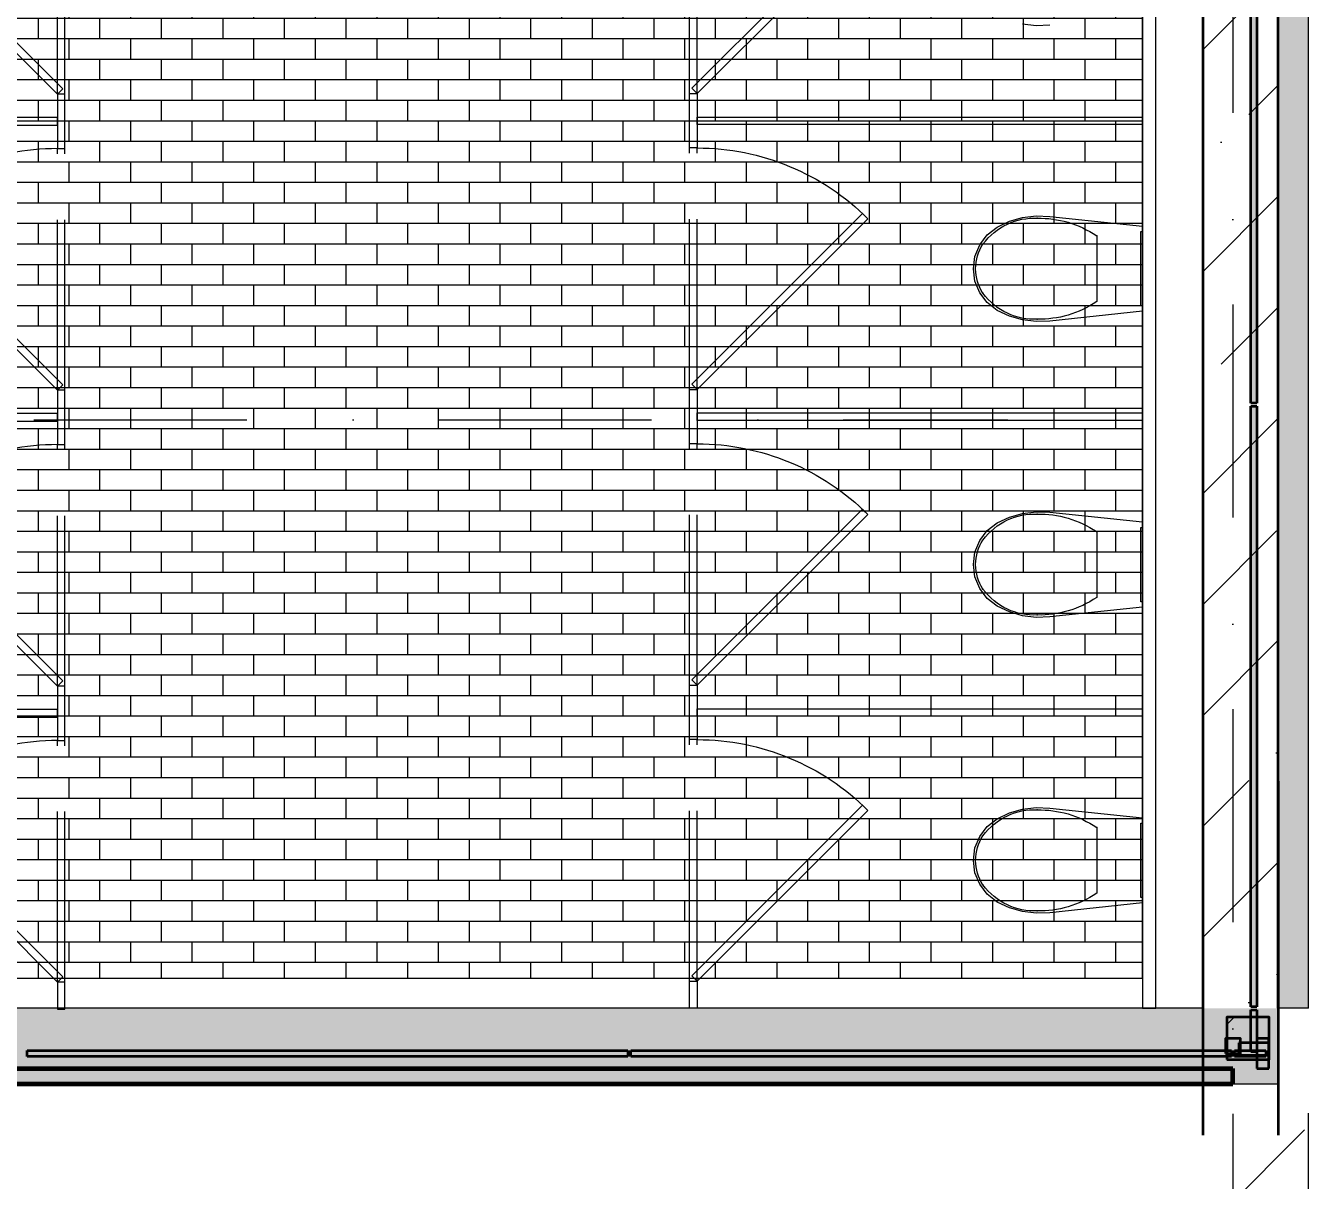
# Model space of a CAD drawing. Header units: millimetres. Extents: x -34838 to 729576, y -214038 to 121482.
# Drawn here: x 618180 to 622430, y -56755 to -52929 of the extents above; entities that cross this region are included whole.
import ezdxf
from ezdxf.enums import TextEntityAlignment as Align

# ---------------------------------------------------------------- set-up
doc = ezdxf.new("R2010")
doc.units = ezdxf.units.MM
doc.header["$MEASUREMENT"] = 0
for name, pattern in [('Невидимая', [782.444447, 564.444447, -218]), ('Штриховая', [1128.888893, 564.444447, -564.444447]), ('Штрихпунктирная', [1340.555525, 705.555534, -352.777767, 0, -282.222223])]:
    doc.linetypes.add(name, pattern=pattern)
for name, color, linetype, lineweight in [('0_Ном._пера__21', 7, 'Continuous', 35), ('А _ ОСІ КООРДИНАЦІЙНІ.3D_Ном._пера__105', 7, 'Continuous', 13), ('А _ ОСІ КООРДИНАЦІЙНІ.3D_Ном._пера__25', 7, 'Continuous', 0), ('АБ _ 0 _ СТІНИ _ ЗОВНІШНІ .3D_Ном._пера__27', 7, 'Continuous', 35), ('АБ _ 0 _ СТІНИ _ ЗОВНІШНІ .3D_Ном._пера__47', 7, 'Continuous', 20), ('АБ _ 0 _ СТІНИ _ ЗОВНІШНІ .3D_Ном._пера__67', 7, 'Continuous', 15), ('АБ _ 0 _ СТІНИ _ НАВІСНІ .3D_Ном._пера__27', 7, 'Continuous', 35), ('АБ _ 0 _ СТІНИ _ ПЕРЕГОРОДКИ (ГК).3D_Ном._пера__67', 7, 'Continuous', 15), ('АБ _ 1 _ КОЛОНИ _ КБ.3D_Ном._пера__28', 7, 'Continuous', 35), ('АБ _ 3 _ ДАХИ _ КОНСТРУКЦІЯ .3D_Ном._пера__7', 7, 'Continuous', 60), ('АП _ 0 _ ОБЛАДНАННЯ (НИЖНЄ).3D_Ном._пера__1', 7, 'Continuous', 13), ('АП _ ТЕП _ ЗОНИ ПРИМІЩЕНЬ .3D_Ном._пера__122', 255, 'Continuous', 0), ('Паспорта Зон ARCHICAD_Ном._пера__5', 7, 'Continuous', 0)]:
    doc.layers.add(name, color=color, linetype=linetype, lineweight=lineweight)
doc.layers.add('0_Ном._пера__54', color=7, linetype='Continuous', lineweight=15, true_color=0x5f5f5f)
for name, color, linetype in [('А _ ОСІ КООРДИНАЦІЙНІ.3D', 7, 'Continuous'), ('АБ _ 0 _ СТІНИ _ ЗОВНІШНІ .3D', 7, 'Continuous'), ('АБ _ 0 _ СТІНИ _ НАВІСНІ .3D', 7, 'Continuous'), ('АБ _ 0 _ СТІНИ _ ПЕРЕГОРОДКИ (ГК).3D', 7, 'Continuous'), ('АБ _ 1 _ КОЛОНИ _ КБ.3D', 7, 'Continuous'), ('АБ _ 3 _ ДАХИ _ КОНСТРУКЦІЯ .3D', 7, 'Continuous'), ('АП _ 0 _ ОБЛАДНАННЯ (НИЖНЄ).3D', 7, 'Continuous'), ('АП _ ТЕП _ ЗОНИ ПРИМІЩЕНЬ .3D', 7, 'Continuous')]:
    doc.layers.add(name, color=color, linetype=linetype)
doc.styles.add('СГЕНЕРИР_СТИЛЬ_1', font='Arial.ttf')
doc.dimstyles.new('СГЕНЕРИР_СТИЛЬ__2', dxfattribs={"dimtxt": 500, "dimasz": 475, "dimexe": 0.18, "dimexo": 0.0625, "dimgap": 0.09, "dimtad": 1, "dimtih": 1, "dimtoh": 1, "dimdec": 0, "dimzin": 0, "dimdsep": 46, "dimtxsty": 'СГЕНЕРИР_СТИЛЬ_1', "dimblk": 'ARROWHEAD_6', "dimblk1": 'ARROWHEAD_6', "dimblk2": 'ARROWHEAD_6', "dimcen": 0.09, "dimse1": 1, "dimse2": 1, "dimclrd": 7, "dimclre": 7, "dimclrt": 7, "dimazin": 0, "dimtfac": 1, "dimtdec": 4, "dimtmove": 0, "dimatfit": 3, "dimfxl": 1, "dimtolj": 1, "dimtzin": 0, "dimarcsym": 0})
pattern_1 = [(45, (0, 0), (-367.6955, 367.6955), []), (45, (-183.85, 183.85), (-367.6955, 367.6955), [390, -130, 0, -130])]
pattern_2 = [(45, (0, 0), (-318.198, 318.198), []), (45, (-106.07, 106.07), (-318.198, 318.198), [])]

# ---------------------------------------------------------------- blocks, each defined once
blk = doc.blocks.new('Жіночі санвузли_11_9_4', base_point=(93396.2, 3596.8))
at = {"layer": 'АП _ ТЕП _ ЗОНИ ПРИМІЩЕНЬ .3D', "linetype": 'Continuous', "lineweight": 0, "true_color": 0xffffff}
h = blk.add_hatch(dxfattribs=at)
h.set_pattern_fill('П___ЦЕГЛА_ЛОЖКОВАЯ_ПЕРЕВ_D7', style=0, pattern_type=2)
h.set_pattern_definition([(0, (0, 0), (0, 68), []), (90, (0, 0), (-204, 0), [68, -68]), (90, (102, 68), (-204, 0), [68, -68])])
h.paths.add_polyline_path([(95700, -1850), (95700, 6890.5), (92150, 6890.5), (92150, 4886), (90630, 4886), (90630, -1850)])
at = {"layer": 'Паспорта Зон ARCHICAD_Ном._пера__5', "color": 7, "lineweight": 0, "style": 'СГЕНЕРИР_СТИЛЬ_1'}
for tag, p in [('ROOM_NUMBER', (93396.2, 3899.7)), ('ROOM_AREA', (93396.2, 3300.9))]:
    blk.add_attdef(tag, text='', height=400, dxfattribs=at).set_placement(p, align=Align.MIDDLE_CENTER)
blk = doc.blocks.new('Стена_4_4', base_point=(-150, -2075))
at = {"layer": 'АБ _ 0 _ СТІНИ _ ЗОВНІШНІ .3D', "linetype": 'Continuous', "lineweight": 0, "true_color": 0x000000}
h = blk.add_hatch(dxfattribs=at)
h.set_pattern_fill('М___БЕТОН_АРМОВАНИЙ___З__C5', color=18, style=0, pattern_type=2)
h.set_pattern_definition(pattern_1)
h.paths.add_polyline_path([(-150, -2200), (96150, -2200), (96150, -1950), (-150, -1950)])
at = {"layer": 'АБ _ 0 _ СТІНИ _ ЗОВНІШНІ .3D_Ном._пера__47', "color": 7, "linetype": 'Continuous', "lineweight": 20, "flags": 128}
for points in [[(95900, -1950), (75, -1950)], [(-150, -2200), (96150, -2200)]]:
    blk.add_lwpolyline(points, dxfattribs=at)
blk = doc.blocks.new('Стена_5_4', base_point=(96075, -2075))
at = {"layer": 'АБ _ 0 _ СТІНИ _ ЗОВНІШНІ .3D', "linetype": 'Continuous', "lineweight": 0, "true_color": 0x000000}
h = blk.add_hatch(dxfattribs=at)
h.set_pattern_fill('М___БЕТОН_АРМОВАНИЙ___З__C5', color=18, style=0, pattern_type=2)
h.set_pattern_definition(pattern_1)
h.paths.add_polyline_path([(96150, -1950), (96150, 11975), (95900, 11975), (95900, -1950)])
h = blk.add_hatch(dxfattribs=at)
h.set_pattern_fill('М___ІЗОЛЯЦІЯ_ПІНОПЛАСТ_0004', color=18, style=0, pattern_type=2)
h.set_pattern_definition([(90, (0, 0), (-86.60254, 0), [50, -100]), (90, (-43.3, 75), (-86.60254, 0), [50, -100]), (150, (-2e-13, 50), (43.30127, 75), [50, -100]), (150, (-86.6, 50), (43.30127, 75), [50, -100]), (210, (0, 0), (-43.30127, 75), [50, -100]), (210, (-86.6, -3e-13), (-43.30127, 75), [50, -100])])
h.paths.add_polyline_path([(96250, -1950), (96250, 11975), (96150, 11975), (96150, -1950)])
at = {"layer": 'АБ _ 0 _ СТІНИ _ ЗОВНІШНІ .3D_Ном._пера__27', "color": 7, "linetype": 'Continuous', "lineweight": 35}
for p, q in [((96150, -1950), (96150, 11975)), ((95900, 6910.5), (95900, -1950))]:
    blk.add_line(p, q, dxfattribs=at)
at = {"layer": 'АБ _ 0 _ СТІНИ _ ЗОВНІШНІ .3D_Ном._пера__67', "color": 7, "linetype": 'Continuous', "lineweight": 15}
blk.add_line((96250, -1950), (96250, 11975), dxfattribs=at)
at = {"layer": 'АБ _ 0 _ СТІНИ _ ЗОВНІШНІ .3D_Ном._пера__67', "color": 7, "linetype": 'Continuous', "lineweight": 15, "flags": 128}
blk.add_lwpolyline([(96250, -1950), (96150, -1950)], dxfattribs=at)
blk = doc.blocks.new('Стена_44_4', base_point=(95700, 6970.5))
at = {"layer": 'АБ _ 0 _ СТІНИ _ ПЕРЕГОРОДКИ (ГК).3D', "linetype": 'Continuous', "lineweight": 0, "true_color": 0x000000}
h = blk.add_hatch(dxfattribs=at)
h.set_pattern_fill('М___ГІПСОКАРТОН_0004', color=18, style=0, pattern_type=2)
h.set_pattern_definition([(0, (0, 0), (0, 150), [0, -150])])
h.paths.add_polyline_path([(95745, -1950), (95745, 6890.5), (95730, 6890.5), (95730, -1950)])
at = {"layer": 'АБ _ 0 _ СТІНИ _ ПЕРЕГОРОДКИ (ГК).3D_Ном._пера__67', "color": 7, "linetype": 'Continuous', "lineweight": 15, "flags": 128}
for points in [[(95700, 6890.5), (95700, -1950)], [(95745, -1950), (95745, 6890.5)], [(95700, -1950), (95730, -1950)], [(95730, -1950), (95745, -1950)]]:
    blk.add_lwpolyline(points, dxfattribs=at)
blk = doc.blocks.new('Колонна_28_4', base_point=(96000, -2075))
at = {"layer": 'АБ _ 1 _ КОЛОНИ _ КБ.3D', "linetype": 'Continuous', "lineweight": 0, "true_color": 0x000000}
h = blk.add_hatch(dxfattribs=at)
h.set_pattern_fill('М___МЕТАЛ_СТАЛЬ_0004', color=18, style=0, pattern_type=2)
h.set_pattern_definition(pattern_2)
h.paths.add_polyline_path([(95975, -2100), (96025, -2100), (96025, -2050), (95975, -2050)])
at = {"layer": 'АБ _ 1 _ КОЛОНИ _ КБ.3D_Ном._пера__28', "color": 7, "linetype": 'Continuous', "lineweight": 35, "flags": 128}
blk.add_lwpolyline([(95975, -2100), (96025, -2100), (96025, -2050), (95975, -2050)], close=True, dxfattribs=at)
blk = doc.blocks.new('Колонна_31_4', base_point=(96050, -2049.5))
at = {"layer": 'АБ _ 1 _ КОЛОНИ _ КБ.3D', "linetype": 'Continuous', "lineweight": 0, "true_color": 0x000000}
h = blk.add_hatch(dxfattribs=at)
h.set_pattern_fill('М___МЕТАЛ_СТАЛЬ_0004', color=18, style=0, pattern_type=2)
h.set_pattern_definition(pattern_2)
h.paths.add_polyline_path([(95980, -2119.5), (96120, -2119.5), (96120, -1979.5), (95980, -1979.5)])
at = {"layer": 'АБ _ 1 _ КОЛОНИ _ КБ.3D_Ном._пера__28', "color": 7, "linetype": 'Continuous', "lineweight": 35, "flags": 128}
blk.add_lwpolyline([(95980, -2119.5), (96120, -2119.5), (96120, -1979.5), (95980, -1979.5)], close=True, dxfattribs=at)
blk = doc.blocks.new('Колонна_32_4', base_point=(96050, -2049.5))
at = {"layer": 'АБ _ 1 _ КОЛОНИ _ КБ.3D', "linetype": 'Continuous', "lineweight": 0, "true_color": 0x000000}
h = blk.add_hatch(dxfattribs=at)
h.set_pattern_fill('М___МЕТАЛ_СТАЛЬ_0004', color=18, style=0, pattern_type=2)
h.set_pattern_definition(pattern_2)
h.paths.add_polyline_path([(95980, -2119.5), (96120, -2119.5), (96120, -1979.5), (95980, -1979.5)])
at = {"layer": 'АБ _ 1 _ КОЛОНИ _ КБ.3D_Ном._пера__28', "color": 7, "linetype": 'Continuous', "lineweight": 35, "flags": 128}
blk.add_lwpolyline([(95980, -2119.5), (96120, -2119.5), (96120, -1979.5), (95980, -1979.5)], close=True, dxfattribs=at)
blk = doc.blocks.new('Кабинка Сантехническая 22')
at = {"layer": 'АП _ 0 _ ОБЛАДНАННЯ (НИЖНЄ).3D_Ном._пера__1', "color": 7, "linetype": 'Continuous', "lineweight": 13}
for p, q in [((349.1, 1500), (316.7, 1193.4)), ((631, 1500), (349.1, 1500)), ((613, 1500), (367, 1500)), ((367, 1500), (367, 1495)), ((367, 1495), (613, 1495)), ((613, 1495), (613, 1500)), ((663.4, 1193.4), (631, 1500)), ((992.6, 1500), (967.6, 1500)), ((967.6, 1500), (967.6, 25)), ((992.6, 25), (992.6, 1500)), ((1329.1, 1500), (1296.7, 1193.4)), ((1611.1, 1500), (1329.1, 1500)), ((1593.1, 1500), (1347.1, 1500)), ((1347.1, 1500), (1347.1, 1495)), ((1347.1, 1495), (1593.1, 1495)), ((1593.1, 1495), (1593.1, 1500)), ((1643.4, 1193.4), (1611.1, 1500)), ((1972.6, 1500), (1947.6, 1500)), ((1947.6, 1500), (1947.6, 25)), ((1972.6, 25), (1972.6, 1500)), ((2309.2, 1500), (2276.8, 1193.4)), ((2591.1, 1500), (2309.2, 1500)), ((2573.2, 1500), (2327.2, 1500)), ((2327.2, 1500), (2327.2, 1495)), ((2327.2, 1495), (2573.2, 1495)), ((2573.2, 1495), (2573.2, 1500)), ((2623.5, 1193.4), (2591.1, 1500)), ((2952.7, 1500), (2927.7, 1500)), ((2927.7, 1500), (2927.7, 25)), ((2952.7, 25), (2952.7, 1500)), ((490, 1348.6), (381.1, 1348.6)), ((599, 1348.6), (490, 1348.6)), ((1470.1, 1348.6), (1361.2, 1348.6)), ((1579, 1348.6), (1470.1, 1348.6)), ((2450.2, 1348.6), (2341.2, 1348.6)), ((2559.1, 1348.6), (2450.2, 1348.6)), ((316.7, 1193.4), (315.1, 1148.2)), ((664.9, 1148.2), (663.4, 1193.4)), ((1296.7, 1193.4), (1295.2, 1148.2)), ((1645, 1148.2), (1643.4, 1193.4)), ((2276.8, 1193.4), (2275.2, 1148.2)), ((2625.1, 1148.2), (2623.5, 1193.4)), ((3256.9, 1193.4), (3255.3, 1148.2)), ((315.1, 1148.2), (320.6, 1103.3)), ((659.5, 1103.3), (664.9, 1148.2)), ((1295.2, 1148.2), (1300.7, 1103.3)), ((1639.5, 1103.3), (1645, 1148.2)), ((2275.2, 1148.2), (2280.7, 1103.3)), ((2619.6, 1103.3), (2625.1, 1148.2)), ((3255.3, 1148.2), (3260.8, 1103.3)), ((320.6, 1103.3), (333, 1059.7)), ((647.1, 1059.7), (659.5, 1103.3)), ((1300.7, 1103.3), (1313.1, 1059.7)), ((1627.1, 1059.7), (1639.5, 1103.3)), ((2280.7, 1103.3), (2293.1, 1059.7)), ((2607.2, 1059.7), (2619.6, 1103.3)), ((333, 1059.7), (352, 1018.7)), ((628, 1018.7), (647.1, 1059.7)), ((1313.1, 1059.7), (1332.1, 1018.7)), ((1608.1, 1018.7), (1627.1, 1059.7)), ((2293.1, 1059.7), (2312.2, 1018.7)), ((2588.2, 1018.7), (2607.2, 1059.7)), ((352, 1018.7), (377.6, 986.1)), ((377.6, 986.1), (410.7, 961.2)), ((569.4, 961.2), (602.4, 986.1)), ((602.4, 986.1), (628, 1018.7)), ((1332.1, 1018.7), (1357.7, 986.1)), ((1357.7, 986.1), (1390.7, 961.2)), ((1549.5, 961.2), (1582.5, 986.1)), ((1582.5, 986.1), (1608.1, 1018.7)), ((2312.2, 1018.7), (2337.8, 986.1)), ((2337.8, 986.1), (2370.8, 961.2)), ((2529.5, 961.2), (2562.6, 986.1)), ((2562.6, 986.1), (2588.2, 1018.7)), ((410.7, 961.2), (449, 945.4)), ((449, 945.4), (490, 940)), ((490, 947.6), (490, 947.6)), ((490, 940), (531.1, 945.4)), ((531.1, 945.4), (569.4, 961.2)), ((571.1, 971), (571.1, 971)), ((1390.7, 961.2), (1429, 945.4)), ((1429, 945.4), (1470.1, 940)), ((1470.1, 947.6), (1470.1, 947.6)), ((1470.1, 940), (1511.1, 945.4)), ((1511.1, 945.4), (1549.5, 961.2)), ((1551.2, 971), (1551.2, 971)), ((2370.8, 961.2), (2409.1, 945.4)), ((2409.1, 945.4), (2450.2, 940)), ((2450.2, 947.6), (2450.2, 947.6)), ((2450.2, 940), (2491.2, 945.4)), ((2491.2, 945.4), (2529.5, 961.2)), ((2531.2, 971), (2531.2, 971)), ((655.7, 590.7), (90, 25)), ((107.7, 7.3), (673.4, 573)), ((673.4, 573), (655.7, 590.7)), ((1635.8, 590.7), (1070.1, 25)), ((1087.8, 7.3), (1653.5, 573)), ((1653.5, 573), (1635.8, 590.7)), ((2615.8, 590.7), (2050.2, 25)), ((2067.8, 7.3), (2633.5, 573)), ((2633.5, 573), (2615.8, 590.7)), ((3595.9, 590.7), (3030.2, 25)), ((3047.9, 7.3), (3613.6, 573)), ((90, 25), (0, 25)), ((0, 25), (0, 0)), ((0, 0), (90, 0)), ((90, 0), (90, 25)), ((90, 25), (107.7, 7.3)), ((980.1, 25), (890, 25)), ((890, 25), (890, 0)), ((890, 0), (980.1, 0)), ((967.6, 25), (992.6, 25)), ((1070.1, 25), (980.1, 25)), ((980.1, 0), (1070.1, 0)), ((1070.1, 0), (1070.1, 25)), ((1070.1, 25), (1087.8, 7.3)), ((1960.1, 25), (1870.1, 25)), ((1870.1, 25), (1870.1, 0)), ((1870.1, 0), (1960.1, 0)), ((1947.6, 25), (1972.6, 25)), ((2050.2, 25), (1960.1, 25)), ((1960.1, 0), (2050.2, 0)), ((2050.2, 0), (2050.2, 25)), ((2050.2, 25), (2067.8, 7.3)), ((2940.2, 25), (2850.2, 25)), ((2850.2, 25), (2850.2, 0)), ((2850.2, 0), (2940.2, 0)), ((2927.7, 25), (2952.7, 25)), ((3030.2, 25), (2940.2, 25)), ((2940.2, 0), (3030.2, 0)), ((3030.2, 0), (3030.2, 25)), ((3030.2, 25), (3047.9, 7.3))]:
    blk.add_line(p, q, dxfattribs=at)
at = {"layer": 'АП _ 0 _ ОБЛАДНАННЯ (НИЖНЄ).3D_Ном._пера__1', "color": 7, "linetype": 'Невидимая', "lineweight": 13}
for p, q in [((90, 25), (890, 25)), ((90, 0), (890, 0)), ((1070.1, 25), (1870.1, 25)), ((1070.1, 0), (1870.1, 0)), ((2050.2, 25), (2850.2, 25)), ((2050.2, 0), (2850.2, 0)), ((3030.2, 25), (3830.2, 25)), ((3030.2, 0), (3830.2, 0))]:
    blk.add_line(p, q, dxfattribs=at)
at = {"layer": 'АП _ 0 _ ОБЛАДНАННЯ (НИЖНЄ).3D_Ном._пера__1', "color": 7, "linetype": 'Continuous', "lineweight": 13}
for centre in [(90, 25), (1070.1, 25), (2050.2, 25)]:
    blk.add_arc(centre, 800, 0, 45, dxfattribs=at)
for centre, major_axis, start_param, end_param in [((748.1, 1160.6), (425.3, 0), 2.612188, 3.165208), ((231.9, 1160.6), (425.3, 0), 6.259569, 6.81259), ((1728.2, 1160.6), (425.3, 0), 2.612188, 3.165208), ((1212, 1160.6), (425.3, 0), 6.259569, 6.81259), ((2708.3, 1160.6), (425.3, 0), 2.612188, 3.165208), ((2192.1, 1160.6), (425.3, 0), 6.259569, 6.81259), ((579.5, 1139.2), (256.9, 0), 3.085861, 3.98645), ((400.6, 1139.2), (256.9, 0), 5.438328, 6.338917), ((1559.6, 1139.2), (256.9, 0), 3.085861, 3.98645), ((1380.6, 1139.2), (256.9, 0), 5.438328, 6.338917), ((2539.6, 1139.2), (256.9, 0), 3.085861, 3.98645), ((2360.7, 1139.2), (256.9, 0), 5.438328, 6.338917), ((490.8, 1068.8), (138.5, 0), 4.079884, 4.706528), ((489.2, 1068.8), (138.5, 0), 4.71825, 5.344894), ((1470.9, 1068.8), (138.5, 0), 4.079884, 4.706528), ((1469.3, 1068.8), (138.5, 0), 4.71825, 5.344894), ((2451, 1068.8), (138.5, 0), 4.079884, 4.706528), ((2449.3, 1068.8), (138.5, 0), 4.71825, 5.344894)]:
    blk.add_ellipse(centre, major_axis=major_axis, ratio=0.875546, start_param=start_param, end_param=end_param, dxfattribs=at)
for p in [(599, 1348.6), (1579, 1348.6), (2559.1, 1348.6), (323, 1151.8), (657.1, 1151.8), (1303.1, 1151.8), (1637.1, 1151.8), (2283.1, 1151.8), (2617.2, 1151.8), (409, 971), (1389, 971), (2369.1, 971)]:
    blk.add_point(p, dxfattribs=at)
blk = doc.blocks.new('Кабинка Сантехническая 22_2')
at = {"layer": 'АП _ 0 _ ОБЛАДНАННЯ (НИЖНЄ).3D_Ном._пера__1', "color": 7, "linetype": 'Continuous', "lineweight": 13}
for p, q in [((968, 1500), (968, 25)), ((993, 25), (993, 1500)), ((1948.6, 1500), (1948.6, 25)), ((1973.6, 25), (1973.6, 1500)), ((2929.1, 1500), (2929.1, 25)), ((2954.1, 25), (2954.1, 1500)), ((656, 590.7), (90.3, 25)), ((107.9, 7.3), (673.6, 573)), ((1636.5, 590.7), (1070.8, 25)), ((1088.5, 7.3), (1654.2, 573)), ((2617, 590.7), (2051.3, 25)), ((2069, 7.3), (2634.7, 573)), ((3597.6, 590.7), (3031.9, 25)), ((3049.5, 7.3), (3615.2, 573)), ((90.3, 25), (0, 25)), ((0, 25), (0, 0)), ((0, 0), (90.3, 0)), ((90.3, 0), (90.3, 25)), ((90.3, 25), (107.9, 7.3)), ((980.5, 25), (890.3, 25)), ((890.3, 25), (890.3, 0)), ((890.3, 0), (980.5, 0)), ((968, 25), (993, 25)), ((1070.8, 25), (980.5, 25)), ((980.5, 0), (1070.8, 0)), ((1070.8, 0), (1070.8, 25)), ((1070.8, 25), (1088.5, 7.3)), ((1961.1, 25), (1870.8, 25)), ((1870.8, 25), (1870.8, 0)), ((1870.8, 0), (1961.1, 0)), ((1948.6, 25), (1973.6, 25)), ((2051.3, 25), (1961.1, 25)), ((1961.1, 0), (2051.3, 0)), ((2051.3, 0), (2051.3, 25)), ((2051.3, 25), (2069, 7.3)), ((2941.6, 25), (2851.3, 25)), ((2851.3, 25), (2851.3, 0)), ((2851.3, 0), (2941.6, 0)), ((2929.1, 25), (2954.1, 25)), ((3031.9, 25), (2941.6, 25)), ((2941.6, 0), (3031.9, 0)), ((3031.9, 0), (3031.9, 25)), ((3031.9, 25), (3049.5, 7.3))]:
    blk.add_line(p, q, dxfattribs=at)
at = {"layer": 'АП _ 0 _ ОБЛАДНАННЯ (НИЖНЄ).3D_Ном._пера__1', "color": 7, "linetype": 'Невидимая', "lineweight": 13}
for p, q in [((90.3, 25), (890.3, 25)), ((90.3, 0), (890.3, 0)), ((1070.8, 25), (1870.8, 25)), ((1070.8, 0), (1870.8, 0)), ((2051.3, 25), (2851.3, 25)), ((2051.3, 0), (2851.3, 0)), ((3031.9, 25), (3831.9, 25)), ((3031.9, 0), (3831.9, 0))]:
    blk.add_line(p, q, dxfattribs=at)
at = {"layer": 'АП _ 0 _ ОБЛАДНАННЯ (НИЖНЄ).3D_Ном._пера__1', "color": 7, "linetype": 'Continuous', "lineweight": 13}
for centre in [(90.3, 25), (1070.8, 25), (2051.3, 25)]:
    blk.add_arc(centre, 800, 0, 45, dxfattribs=at)
blk = doc.blocks.new('Балка_1_4', base_point=(0, -2175))
at = {"layer": 'АБ _ 3 _ ДАХИ _ КОНСТРУКЦІЯ .3D_Ном._пера__7', "color": 7, "linetype": 'Continuous', "lineweight": 60}
for p, q in [((0, -2150), (96000, -2150)), ((96000, -2200), (96000, -2150)), ((0, -2200), (96000, -2200))]:
    blk.add_line(p, q, dxfattribs=at)
blk = doc.blocks.new('ARROWHEAD_6')
at = {"color": 0, "linetype": 'Continuous', "lineweight": 0}
for p, q in [((-0.5, -0.5), (0.5, 0.5)), ((0, 0), (-1, 0))]:
    blk.add_line(p, q, dxfattribs=at)
blk = doc.blocks.new('*D462')
at = {"color": 7, "linetype": 'Continuous', "lineweight": -2, "transparency": 16777216}
blk.add_line((526655, -56824.5), (621705, -56824.5), dxfattribs=at)
at = {"layer": 'Defpoints', "color": 0, "linetype": 'Continuous', "transparency": 16777216}
for p in [(622180, -56824.5), (622180, -58174.5), (526180, -60186.6)]:
    blk.add_point(p, dxfattribs=at)
at = {"color": 7, "linetype": 'Continuous', "lineweight": -2, "transparency": 16777216, "xscale": 474.9999999999999, "yscale": 474.9999999999999, "zscale": 474.9999999999999, "rotation": 180}
blk.add_blockref('ARROWHEAD_6', (526180, -56824.5), dxfattribs=at)
at = {"color": 7, "linetype": 'Continuous', "lineweight": -2, "transparency": 16777216, "xscale": 474.9999999999999, "yscale": 474.9999999999999, "zscale": 474.9999999999999}
blk.add_blockref('ARROWHEAD_6', (622180, -56824.5), dxfattribs=at)
at = {"color": 7, "linetype": 'Continuous', "lineweight": 13, "transparency": 16777216, "insert": (574184.8, -56571), "char_height": 500, "attachment_point": 5, "style": 'СГЕНЕРИР_СТИЛЬ_1'}
blk.add_mtext('\\A1;96000', dxfattribs=at)
blk = doc.blocks.new('Навесная Стена_1_4')
at = {"layer": 'АБ _ 0 _ СТІНИ _ НАВІСНІ .3D', "linetype": 'Continuous', "lineweight": 0, "true_color": 0x000000}
for points in [[(96118.8, -2150), (96118.8, -2050), (96078.8, -2050), (96078.8, -2150)], [(92005, -2110), (92005, -2090), (93995, -2090), (93995, -2110)], [(94005, -2110), (94005, -2090), (95995, -2090), (95995, -2110)], [(96005, -2110), (96005, -2090), (96108.8, -2090), (96108.8, -2110)]]:
    blk.add_hatch(color=18, dxfattribs=at).paths.add_polyline_path(points)
at = {"layer": 'АБ _ 0 _ СТІНИ _ НАВІСНІ .3D_Ном._пера__27', "color": 7, "linetype": 'Continuous', "lineweight": 35}
for p, q in [((96118.8, -2050), (96078.8, -2050)), ((96078.8, -2050), (96078.8, -2150)), ((96118.8, -2150), (96118.8, -2050)), ((92005, -2090), (93995, -2090)), ((92005, -2110), (92005, -2090)), ((93995, -2110), (92005, -2110)), ((93995, -2090), (93995, -2110)), ((94005, -2090), (95995, -2090)), ((94005, -2110), (94005, -2090)), ((95995, -2110), (94005, -2110)), ((95995, -2090), (95995, -2110)), ((96005, -2090), (96108.8, -2090)), ((96005, -2110), (96005, -2090)), ((96108.8, -2110), (96005, -2110)), ((96108.8, -2090), (96108.8, -2110)), ((96078.8, -2150), (96118.8, -2150))]:
    blk.add_line(p, q, dxfattribs=at)
blk = doc.blocks.new('Навесная Стена_3_4')
at = {"layer": 'АБ _ 0 _ СТІНИ _ НАВІСНІ .3D', "linetype": 'Continuous', "lineweight": 0, "true_color": 0x000000}
for points in [[(96119.2, 1420.5), (96019.2, 1420.5), (96019.2, 1380.5), (96119.2, 1380.5)], [(96079.2, 55), (96059.2, 55), (96059.2, 1410.5), (96079.2, 1410.5)], [(96079.2, -1945), (96059.2, -1945), (96059.2, 45), (96079.2, 45)], [(96079.2, -2094.8), (96059.2, -2094.8), (96059.2, -1955), (96079.2, -1955)], [(96119.2, -2104.8), (96119.2, -2064.8), (96019.2, -2064.8), (96019.2, -2104.8)]]:
    blk.add_hatch(color=18, dxfattribs=at).paths.add_polyline_path(points)
at = {"layer": 'АБ _ 0 _ СТІНИ _ НАВІСНІ .3D_Ном._пера__27', "color": 7, "linetype": 'Continuous', "lineweight": 35}
for p, q in [((96119.2, 1420.5), (96019.2, 1420.5)), ((96019.2, 1420.5), (96019.2, 1380.5)), ((96059.2, 1410.5), (96079.2, 1410.5)), ((96059.2, 55), (96059.2, 1410.5)), ((96079.2, 1410.5), (96079.2, 55)), ((96119.2, 1380.5), (96119.2, 1420.5)), ((96019.2, 1380.5), (96119.2, 1380.5)), ((96079.2, 55), (96059.2, 55)), ((96059.2, 45), (96079.2, 45)), ((96059.2, -1945), (96059.2, 45)), ((96079.2, 45), (96079.2, -1945)), ((96079.2, -1945), (96059.2, -1945)), ((96059.2, -1955), (96079.2, -1955)), ((96059.2, -2094.8), (96059.2, -1955)), ((96079.2, -1955), (96079.2, -2094.8)), ((96119.2, -2064.8), (96019.2, -2064.8)), ((96019.2, -2064.8), (96019.2, -2104.8)), ((96119.2, -2104.8), (96119.2, -2064.8)), ((96019.2, -2104.8), (96119.2, -2104.8)), ((96079.2, -2094.8), (96059.2, -2094.8))]:
    blk.add_line(p, q, dxfattribs=at)
blk = doc.blocks.new('Стандартный Маркер Сетки_2')
at = {"layer": 'А _ ОСІ КООРДИНАЦІЙНІ.3D_Ном._пера__105', "color": 7, "linetype": 'Штрихпунктирная', "lineweight": 13}
for p, q in [((500, 0), (99754.182117, 0)), ((99754.182117, 0), (100254.182117, 0))]:
    blk.add_line(p, q, dxfattribs=at)
at = {"layer": 'А _ ОСІ КООРДИНАЦІЙНІ.3D_Ном._пера__25', "color": 7, "lineweight": 0, "style": 'СГЕНЕРИР_СТИЛЬ_1'}
blk.add_attdef('AC_MarkerText_1', text='', height=700, dxfattribs=at).set_placement((-1000, 40.005), align=Align.MIDDLE_CENTER)
blk = doc.blocks.new('Стандартный Маркер Сетки_4')
at = {"layer": 'А _ ОСІ КООРДИНАЦІЙНІ.3D_Ном._пера__105', "color": 7, "linetype": 'Штрихпунктирная', "lineweight": 13}
blk.add_line((500, 0), (18386, 0), dxfattribs=at)
at = {"layer": 'А _ ОСІ КООРДИНАЦІЙНІ.3D_Ном._пера__25', "color": 7, "lineweight": 0, "style": 'СГЕНЕРИР_СТИЛЬ_1'}
blk.add_attdef('AC_MarkerText_1', text='', height=700, rotation=90, dxfattribs=at).set_placement((19886, 34.2), align=Align.MIDDLE_CENTER)

msp = doc.modelspace()

# ---------------------------------------------------------------- linework, layer by layer
at = {"layer": '0_Ном._пера__21', "color": 7, "linetype": 'Continuous', "lineweight": 35}
for p, q in [((622080, -55431.9), (622080, -56605.3)), ((622330, -55431.9), (622330, -56605.3))]:
    msp.add_line(p, q, dxfattribs=at)
at = {"layer": '0_Ном._пера__54', "color": 251, "linetype": 'Штриховая', "lineweight": 15, "true_color": 0x5f5f5f}
msp.add_line((622430, -59354.5), (622430, -39054.5), dxfattribs=at)
at = {"layer": 'АП _ ТЕП _ ЗОНИ ПРИМІЩЕНЬ .3D_Ном._пера__122', "color": 255, "linetype": 'Continuous', "lineweight": 0, "flags": 128}
msp.add_lwpolyline([(621880, -56084.5), (621880, -47344.1), (618330, -47344.1), (618330, -49348.5), (616810, -49348.5), (616810, -56084.5)], close=True, dxfattribs=at)

# ---------------------------------------------------------------- block references
at = {"layer": 'А _ ОСІ КООРДИНАЦІЙНІ.3D', "color": 7, "linetype": 'Continuous', "lineweight": 60, "zscale": 1000, "rotation": 270}
msp.add_blockref('Стандартный Маркер Сетки_4', (622180, -41287.4), dxfattribs=at)
at = {"layer": 'А _ ОСІ КООРДИНАЦІЙНІ.3D', "color": 7, "linetype": 'Continuous', "lineweight": 60, "zscale": 1000}
msp.add_blockref('Стандартный Маркер Сетки_2', (521180, -54234.5), dxfattribs=at)
at = {"layer": 'АБ _ 0 _ СТІНИ _ ЗОВНІШНІ .3D', "color": 7, "lineweight": 20}
for name, p in [('Стена_5_4', (622255, -56309.5)), ('Стена_4_4', (526030, -56309.5))]:
    msp.add_blockref(name, p, dxfattribs=at)
at = {"layer": 'АБ _ 0 _ СТІНИ _ НАВІСНІ .3D', "linetype": 'Continuous', "lineweight": 0}
for name in ['Навесная Стена_3_4', 'Навесная Стена_1_4']:
    msp.add_blockref(name, (526180, -54234.5), dxfattribs=at)
at = {"layer": 'АБ _ 0 _ СТІНИ _ ПЕРЕГОРОДКИ (ГК).3D', "color": 7, "lineweight": 20}
msp.add_blockref('Стена_44_4', (621880, -47264.1), dxfattribs=at)
at = {"layer": 'АБ _ 1 _ КОЛОНИ _ КБ.3D', "color": 7, "lineweight": 35}
for name, p in [('Колонна_31_4', (622230, -56284.1)), ('Колонна_32_4', (622230, -56284.1)), ('Колонна_28_4', (622180, -56309.5))]:
    msp.add_blockref(name, p, dxfattribs=at)
at = {"layer": 'АБ _ 3 _ ДАХИ _ КОНСТРУКЦІЯ .3D', "color": 7, "lineweight": 60}
msp.add_blockref('Балка_1_4', (526180, -56409.5), dxfattribs=at)
at = {"layer": 'АП _ 0 _ ОБЛАДНАННЯ (НИЖНЄ).3D', "color": 7, "linetype": 'Continuous', "lineweight": 13, "xscale": -1, "zscale": 1000, "rotation": 270}
msp.add_blockref('Кабинка Сантехническая 22', (620380, -56184.5), dxfattribs=at)
at = {"layer": 'АП _ 0 _ ОБЛАДНАННЯ (НИЖНЄ).3D', "color": 7, "linetype": 'Continuous', "lineweight": 13, "zscale": 1000, "rotation": 90}
msp.add_blockref('Кабинка Сантехническая 22_2', (618310, -56187.8), dxfattribs=at)
at = {"layer": 'АП _ ТЕП _ ЗОНИ ПРИМІЩЕНЬ .3D', "color": 7, "linetype": 'Continuous', "lineweight": 0}
msp.add_blockref('Жіночі санвузли_11_9_4', (619576.1, -50637.7), dxfattribs=at)

# ---------------------------------------------------------------- dimensions: what is measured, and where the dimension line sits
at = {"color": 7, "linetype": 'Continuous', "lineweight": 13}
dim = msp.add_linear_dim(base=(622180, -56824.5), p1=(526180, -60186.6), p2=(622180, -58174.5), dimstyle='СГЕНЕРИР_СТИЛЬ__2', dxfattribs=at)
dim.commit()
dim.dimension.update_dxf_attribs({"geometry": '*D462', "text_midpoint": (574184.8, -56824.5), "dimtype": 160})

doc.saveas('drawing.dxf')
